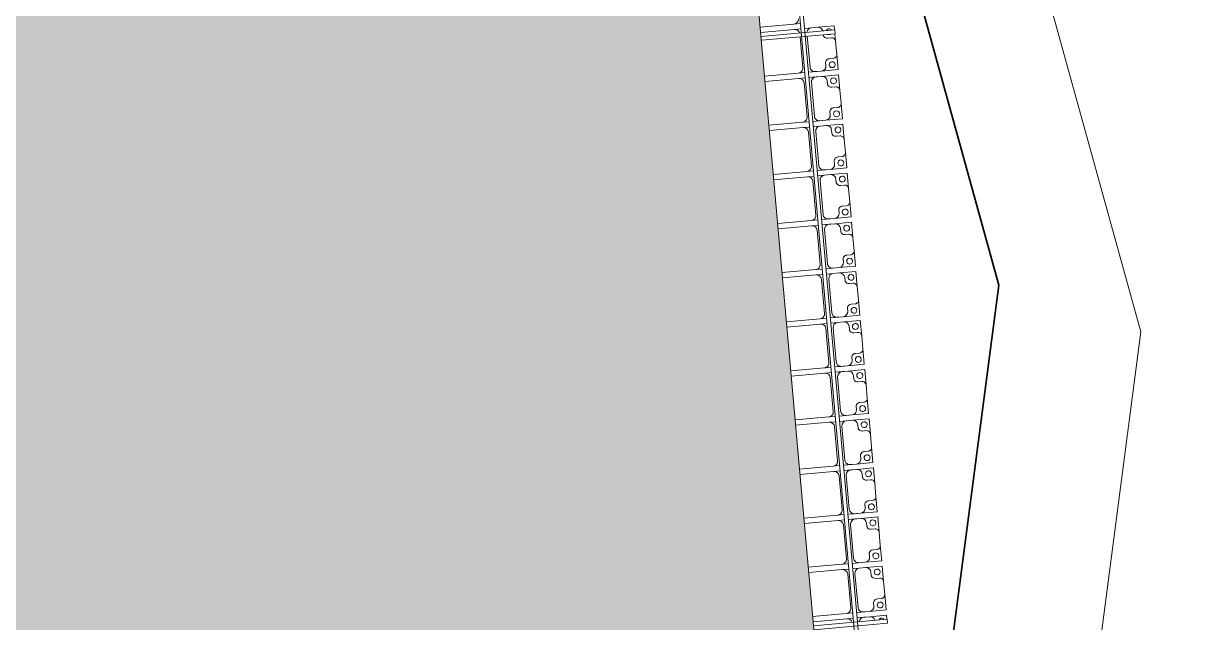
# Model space of a CAD drawing. Header units: millimetres. Extents: x -861324 to 439029, y -308065 to 694685.
# Drawn here: x -21523 to -9688, y 81739 to 87816 of the extents above; entities that cross this region are included whole.
import ezdxf

# ---------------------------------------------------------------- set-up
doc = ezdxf.new("R2010")
doc.units = ezdxf.units.MM
for name, color, linetype, lineweight in [('A-DETL-GENF', 92, 'Continuous', 9), ('A-DETL-THIN', 151, 'Continuous', 9), ('A-GENM', 13, 'Continuous', 9), ('C-TOPO-MAJR', 7, 'Continuous', 35), ('C-TOPO-MINR', 7, 'Continuous', 9), ('S-BEAM', 12, 'Continuous', 9)]:
    doc.layers.add(name, color=color, linetype=linetype, lineweight=lineweight)

# ---------------------------------------------------------------- blocks, each defined once
blk = doc.blocks.new('Dầm C52 - Dầm C52-21055-BỐ TRÍ BÈ PIN HỒ BẢN MÒNG')
at = {"layer": 'S-BEAM', "color": 7}
for p, q in [((-63556, 20), (63556, 20)), ((63556, -20), (-63556, -20))]:
    blk.add_line(p, q, dxfattribs=at)
blk = doc.blocks.new('Dầm C52 - Hộp 40x60-15957-BỐ TRÍ BÈ PIN HỒ BẢN MÒNG')
at = {"layer": 'S-BEAM', "color": 7}
for p, q in [((36408, 20), (37160, 20)), ((37160, 20), (37160, -20)), ((37160, -20), (36408, -20))]:
    blk.add_line(p, q, dxfattribs=at)
blk = doc.blocks.new('Dai phaodi lai - DẢI PHAO ĐI LẠI-21666-BỐ TRÍ BÈ PIN HỒ BẢN MÒNG')
at = {"layer": 'A-GENM', "color": 9}
for p, q in [((82277, 748), (82318, 748)), ((82277, 579), (82277, 748)), ((82277, 748), (82277, 579)), ((82318, 748), (82277, 748)), ((82358, 748), (82433, 748)), ((82433, 748), (82358, 748)), ((82395, 671), (82395, 710)), ((82395, 710), (82395, 671)), ((82395, 671), (82395, 710)), ((82567, 748), (82723, 748)), ((82723, 748), (82567, 748)), ((82723, 748), (82723, 579)), ((82723, 579), (82723, 748)), ((82777, 748), (82933, 748)), ((82777, 579), (82777, 748)), ((82777, 748), (82777, 579)), ((82933, 748), (82777, 748)), ((82895, 671), (82895, 710)), ((82895, 710), (82895, 671)), ((82895, 671), (82895, 710)), ((83067, 748), (83223, 748)), ((83223, 748), (83067, 748)), ((83223, 748), (83223, 579)), ((83223, 579), (83223, 748)), ((83277, 748), (83433, 748)), ((83277, 579), (83277, 748)), ((83277, 748), (83277, 579)), ((83433, 748), (83277, 748)), ((83395, 671), (83395, 710)), ((83395, 710), (83395, 671)), ((83395, 671), (83395, 710)), ((83567, 748), (83723, 748)), ((83723, 748), (83567, 748)), ((83723, 748), (83723, 579)), ((83723, 579), (83723, 748)), ((83777, 748), (83933, 748)), ((83777, 579), (83777, 748)), ((83777, 748), (83777, 579)), ((83933, 748), (83777, 748)), ((83895, 671), (83895, 710)), ((83895, 710), (83895, 671)), ((83895, 671), (83895, 710)), ((84067, 748), (84223, 748)), ((84223, 748), (84067, 748)), ((84223, 748), (84223, 579)), ((84223, 579), (84223, 748)), ((84277, 748), (84433, 748)), ((84277, 579), (84277, 748)), ((84277, 748), (84277, 579)), ((84433, 748), (84277, 748)), ((84395, 671), (84395, 710)), ((84395, 710), (84395, 671)), ((84395, 671), (84395, 710)), ((84567, 748), (84723, 748)), ((84723, 748), (84567, 748)), ((84723, 748), (84723, 579)), ((84723, 579), (84723, 748)), ((84777, 748), (84933, 748)), ((84777, 579), (84777, 748)), ((84777, 748), (84777, 579)), ((84933, 748), (84777, 748)), ((84895, 671), (84895, 710)), ((84895, 710), (84895, 671)), ((84895, 671), (84895, 710)), ((85067, 748), (85223, 748)), ((85223, 748), (85067, 748)), ((85223, 748), (85223, 579)), ((85223, 579), (85223, 748)), ((85277, 748), (85433, 748)), ((85277, 579), (85277, 748)), ((85277, 748), (85277, 579)), ((85433, 748), (85277, 748)), ((85395, 671), (85395, 710)), ((85395, 710), (85395, 671)), ((85395, 671), (85395, 710)), ((85567, 748), (85723, 748)), ((85723, 748), (85567, 748)), ((85723, 748), (85723, 579)), ((85723, 579), (85723, 748)), ((85777, 748), (85933, 748)), ((85777, 579), (85777, 748)), ((85777, 748), (85777, 579)), ((85933, 748), (85777, 748)), ((85895, 671), (85895, 710)), ((85895, 710), (85895, 671)), ((85895, 671), (85895, 710)), ((86067, 748), (86223, 748)), ((86223, 748), (86067, 748)), ((86223, 748), (86223, 579)), ((86223, 579), (86223, 748)), ((86277, 748), (86433, 748)), ((86277, 579), (86277, 748)), ((86277, 748), (86277, 579)), ((86433, 748), (86277, 748)), ((86395, 671), (86395, 710)), ((86395, 710), (86395, 671)), ((86395, 671), (86395, 710)), ((86567, 748), (86723, 748)), ((86723, 748), (86567, 748)), ((86723, 748), (86723, 579)), ((86723, 579), (86723, 748)), ((86777, 748), (86933, 748)), ((86777, 579), (86777, 748)), ((86777, 748), (86777, 579)), ((86933, 748), (86777, 748)), ((86895, 671), (86895, 710)), ((86895, 710), (86895, 671)), ((86895, 671), (86895, 710)), ((87067, 748), (87223, 748)), ((87223, 748), (87067, 748)), ((87223, 748), (87223, 579)), ((87223, 579), (87223, 748)), ((87277, 748), (87433, 748)), ((87277, 579), (87277, 748)), ((87277, 748), (87277, 579)), ((87433, 748), (87277, 748)), ((87395, 671), (87395, 710)), ((87395, 710), (87395, 671)), ((87395, 671), (87395, 710)), ((87567, 748), (87723, 748)), ((87723, 748), (87567, 748)), ((87723, 748), (87723, 579)), ((87723, 579), (87723, 748)), ((87777, 748), (87933, 748)), ((87777, 579), (87777, 748)), ((87777, 748), (87777, 579)), ((87933, 748), (87777, 748)), ((87895, 671), (87895, 710)), ((87895, 710), (87895, 671)), ((87895, 671), (87895, 710)), ((88067, 748), (88223, 748)), ((88223, 748), (88067, 748)), ((88223, 748), (88223, 579)), ((88223, 579), (88223, 748)), ((88277, 748), (88318, 748)), ((88277, 579), (88277, 748)), ((88277, 748), (88277, 579)), ((88318, 748), (88277, 748)), ((82636, 629), (82673, 629)), ((82673, 629), (82636, 629)), ((82636, 629), (82673, 629)), ((82827, 629), (82864, 629)), ((82864, 629), (82827, 629)), ((82827, 629), (82864, 629)), ((83136, 629), (83173, 629)), ((83173, 629), (83136, 629)), ((83136, 629), (83173, 629)), ((83327, 629), (83364, 629)), ((83364, 629), (83327, 629)), ((83327, 629), (83364, 629)), ((83636, 629), (83673, 629)), ((83673, 629), (83636, 629)), ((83636, 629), (83673, 629)), ((83827, 629), (83864, 629)), ((83864, 629), (83827, 629)), ((83827, 629), (83864, 629)), ((84136, 629), (84173, 629)), ((84173, 629), (84136, 629)), ((84136, 629), (84173, 629)), ((84327, 629), (84364, 629)), ((84364, 629), (84327, 629)), ((84327, 629), (84364, 629)), ((84636, 629), (84673, 629)), ((84673, 629), (84636, 629)), ((84636, 629), (84673, 629)), ((84827, 629), (84864, 629)), ((84864, 629), (84827, 629)), ((84827, 629), (84864, 629)), ((85136, 629), (85173, 629)), ((85173, 629), (85136, 629)), ((85136, 629), (85173, 629)), ((85327, 629), (85364, 629)), ((85364, 629), (85327, 629)), ((85327, 629), (85364, 629)), ((85636, 629), (85673, 629)), ((85673, 629), (85636, 629)), ((85636, 629), (85673, 629)), ((85827, 629), (85864, 629)), ((85864, 629), (85827, 629)), ((85827, 629), (85864, 629)), ((86136, 629), (86173, 629)), ((86173, 629), (86136, 629)), ((86136, 629), (86173, 629)), ((86327, 629), (86364, 629)), ((86364, 629), (86327, 629)), ((86327, 629), (86364, 629)), ((86636, 629), (86673, 629)), ((86673, 629), (86636, 629)), ((86636, 629), (86673, 629)), ((86827, 629), (86864, 629)), ((86864, 629), (86827, 629)), ((86827, 629), (86864, 629)), ((87136, 629), (87173, 629)), ((87173, 629), (87136, 629)), ((87136, 629), (87173, 629)), ((87327, 629), (87364, 629)), ((87364, 629), (87327, 629)), ((87327, 629), (87364, 629)), ((87636, 629), (87673, 629)), ((87673, 629), (87636, 629)), ((87636, 629), (87673, 629)), ((87827, 629), (87864, 629)), ((87864, 629), (87827, 629)), ((87827, 629), (87864, 629)), ((88136, 629), (88173, 629)), ((88173, 629), (88136, 629)), ((88136, 629), (88173, 629)), ((82277, 448), (82277, 579)), ((82723, 579), (82723, 448)), ((82777, 448), (82777, 579)), ((83223, 579), (83223, 448)), ((83277, 448), (83277, 579)), ((83723, 579), (83723, 448)), ((83777, 448), (83777, 579)), ((84223, 579), (84223, 448)), ((84277, 448), (84277, 579)), ((84723, 579), (84723, 448)), ((84777, 448), (84777, 579)), ((85223, 579), (85223, 448)), ((85277, 448), (85277, 579)), ((85723, 579), (85723, 448)), ((85777, 448), (85777, 579)), ((86223, 579), (86223, 448)), ((86277, 448), (86277, 579)), ((86723, 579), (86723, 448)), ((86777, 448), (86777, 579)), ((87223, 579), (87223, 448)), ((87277, 448), (87277, 579)), ((87723, 579), (87723, 448)), ((87777, 448), (87777, 579)), ((88223, 579), (88223, 448)), ((88277, 448), (88277, 579)), ((82223, 408), (82223, 343)), ((82277, 343), (82277, 408)), ((82723, 408), (82723, 343)), ((82777, 343), (82777, 408)), ((83223, 408), (83223, 343)), ((83277, 343), (83277, 408)), ((83723, 408), (83723, 343)), ((83777, 343), (83777, 408)), ((84223, 408), (84223, 343)), ((84277, 343), (84277, 408)), ((84723, 408), (84723, 343)), ((84777, 343), (84777, 408)), ((85223, 408), (85223, 343)), ((85277, 343), (85277, 408)), ((85723, 408), (85723, 343)), ((85777, 343), (85777, 408)), ((86223, 408), (86223, 343)), ((86277, 343), (86277, 408)), ((86723, 408), (86723, 343)), ((86777, 343), (86777, 408)), ((87223, 408), (87223, 343)), ((87277, 343), (87277, 408)), ((87723, 408), (87723, 343)), ((87777, 343), (87777, 408)), ((88223, 408), (88223, 343)), ((88277, 343), (88277, 408))]:
    blk.add_line(p, q, dxfattribs=at)
at = {"layer": 'A-GENM', "color": 7}
for p, q in [((82395, 710), (82395, 671)), ((82567, 748), (82433, 748)), ((82605, 671), (82605, 710)), ((82895, 710), (82895, 671)), ((83067, 748), (82933, 748)), ((83105, 671), (83105, 710)), ((83395, 710), (83395, 671)), ((83567, 748), (83433, 748)), ((83605, 671), (83605, 710)), ((83895, 710), (83895, 671)), ((84067, 748), (83933, 748)), ((84105, 671), (84105, 710)), ((84395, 710), (84395, 671)), ((84567, 748), (84433, 748)), ((84605, 671), (84605, 710)), ((84895, 710), (84895, 671)), ((85067, 748), (84933, 748)), ((85105, 671), (85105, 710)), ((85395, 710), (85395, 671)), ((85567, 748), (85433, 748)), ((85605, 671), (85605, 710)), ((85895, 710), (85895, 671)), ((86067, 748), (85933, 748)), ((86105, 671), (86105, 710)), ((86395, 710), (86395, 671)), ((86567, 748), (86433, 748)), ((86605, 671), (86605, 710)), ((86895, 710), (86895, 671)), ((87067, 748), (86933, 748)), ((87105, 671), (87105, 710)), ((87395, 710), (87395, 671)), ((87567, 748), (87433, 748)), ((87605, 671), (87605, 710)), ((87895, 710), (87895, 671)), ((88067, 748), (87933, 748)), ((88105, 671), (88105, 710)), ((82673, 629), (82636, 629)), ((82864, 629), (82827, 629)), ((83173, 629), (83136, 629)), ((83364, 629), (83327, 629)), ((83673, 629), (83636, 629)), ((83864, 629), (83827, 629)), ((84173, 629), (84136, 629)), ((84364, 629), (84327, 629)), ((84673, 629), (84636, 629)), ((84864, 629), (84827, 629)), ((85173, 629), (85136, 629)), ((85364, 629), (85327, 629)), ((85673, 629), (85636, 629)), ((85864, 629), (85827, 629)), ((86173, 629), (86136, 629)), ((86364, 629), (86327, 629)), ((86673, 629), (86636, 629)), ((86864, 629), (86827, 629)), ((87173, 629), (87136, 629)), ((87364, 629), (87327, 629)), ((87673, 629), (87636, 629)), ((87864, 629), (87827, 629)), ((88173, 629), (88136, 629)), ((82277, 579), (82277, 517)), ((82277, 448), (82277, 517)), ((82723, 517), (82723, 579)), ((82723, 517), (82723, 448)), ((82777, 579), (82777, 517)), ((82777, 448), (82777, 517)), ((83223, 517), (83223, 579)), ((83223, 517), (83223, 448)), ((83277, 579), (83277, 517)), ((83277, 448), (83277, 517)), ((83723, 517), (83723, 579)), ((83723, 517), (83723, 448)), ((83777, 579), (83777, 517)), ((83777, 448), (83777, 517)), ((84223, 517), (84223, 579)), ((84223, 517), (84223, 448)), ((84277, 579), (84277, 517)), ((84277, 448), (84277, 517)), ((84723, 517), (84723, 579)), ((84723, 517), (84723, 448)), ((84777, 579), (84777, 517)), ((84777, 448), (84777, 517)), ((85223, 517), (85223, 579)), ((85223, 517), (85223, 448)), ((85277, 579), (85277, 517)), ((85277, 448), (85277, 517)), ((85723, 517), (85723, 579)), ((85723, 517), (85723, 448)), ((85777, 579), (85777, 517)), ((85777, 448), (85777, 517)), ((86223, 517), (86223, 579)), ((86223, 517), (86223, 448)), ((86277, 579), (86277, 517)), ((86277, 448), (86277, 517)), ((86723, 517), (86723, 579)), ((86723, 517), (86723, 448)), ((86777, 579), (86777, 517)), ((86777, 448), (86777, 517)), ((87223, 517), (87223, 579)), ((87223, 517), (87223, 448)), ((87277, 579), (87277, 517)), ((87277, 448), (87277, 517)), ((87723, 517), (87723, 579)), ((87723, 517), (87723, 448)), ((87777, 579), (87777, 517)), ((87777, 448), (87777, 517)), ((88223, 517), (88223, 579)), ((88223, 517), (88223, 448)), ((88277, 579), (88277, 517)), ((88277, 448), (88277, 517)), ((82223, 408), (82223, 343)), ((82277, 343), (82277, 408)), ((82358, 467), (82673, 467)), ((82673, 393), (82358, 393)), ((82723, 408), (82723, 343)), ((82777, 343), (82777, 408)), ((82827, 467), (83173, 467)), ((83173, 393), (82827, 393)), ((83223, 408), (83223, 343)), ((83277, 343), (83277, 408)), ((83327, 467), (83673, 467)), ((83673, 393), (83327, 393)), ((83723, 408), (83723, 343)), ((83777, 343), (83777, 408)), ((83827, 467), (84173, 467)), ((84173, 393), (83827, 393)), ((84223, 408), (84223, 343)), ((84277, 343), (84277, 408)), ((84327, 467), (84673, 467)), ((84673, 393), (84327, 393)), ((84723, 408), (84723, 343)), ((84777, 343), (84777, 408)), ((84827, 467), (85173, 467)), ((85173, 393), (84827, 393)), ((85223, 408), (85223, 343)), ((85277, 343), (85277, 408)), ((85327, 467), (85673, 467)), ((85673, 393), (85327, 393)), ((85723, 408), (85723, 343)), ((85777, 343), (85777, 408)), ((85827, 467), (86173, 467)), ((86173, 393), (85827, 393)), ((86223, 408), (86223, 343)), ((86277, 343), (86277, 408)), ((86327, 467), (86673, 467)), ((86673, 393), (86327, 393)), ((86723, 408), (86723, 343)), ((86777, 343), (86777, 408)), ((86827, 467), (87173, 467)), ((87173, 393), (86827, 393)), ((87223, 408), (87223, 343)), ((87277, 343), (87277, 408)), ((87327, 467), (87673, 467)), ((87673, 393), (87327, 393)), ((87723, 408), (87723, 343)), ((87777, 343), (87777, 408)), ((87827, 467), (88173, 467)), ((88173, 393), (87827, 393)), ((88223, 408), (88223, 343)), ((88277, 343), (88277, 408)), ((82223, 0), (82223, 343)), ((82277, 343), (82277, 0)), ((82723, 0), (82723, 343)), ((82777, 343), (82777, 0)), ((83223, 0), (83223, 343)), ((83277, 343), (83277, 0)), ((83723, 0), (83723, 343)), ((83777, 343), (83777, 0)), ((84223, 0), (84223, 343)), ((84277, 343), (84277, 0)), ((84723, 0), (84723, 343)), ((84777, 343), (84777, 0)), ((85223, 0), (85223, 343)), ((85277, 343), (85277, 0)), ((85723, 0), (85723, 343)), ((85777, 343), (85777, 0)), ((86223, 0), (86223, 343)), ((86277, 343), (86277, 0)), ((86723, 0), (86723, 343)), ((86777, 343), (86777, 0)), ((87223, 0), (87223, 343)), ((87277, 343), (87277, 0)), ((87723, 0), (87723, 343)), ((87777, 343), (87777, 0)), ((88223, 0), (88223, 343)), ((88277, 343), (88277, 0))]:
    blk.add_line(p, q, dxfattribs=at)
at = {"layer": 'A-GENM', "color": 9}
for centre, radius, start, end in [((82332, 693), 30, 120, 240), ((82332, 693), 30, 120, 240), ((82433, 710), 38, 135, 180), ((82433, 710), 38, 135, 180), ((82433, 710), 38, 135, 180), ((82567, 710), 38, 15, 45), ((82567, 710), 38, 15, 45), ((82567, 710), 38, 15, 45), ((82668, 693), 30, 90, 270), ((82668, 693), 30, 90, 270), ((82668, 693), 30, 270, 90), ((82668, 693), 30, 270, 90), ((82832, 693), 30, 90, 270), ((82832, 693), 30, 90, 270), ((82832, 693), 30, 270, 90), ((82832, 693), 30, 270, 90), ((82933, 710), 38, 135, 180), ((82933, 710), 38, 135, 180), ((82933, 710), 38, 135, 180), ((83067, 710), 38, 15, 45), ((83067, 710), 38, 15, 45), ((83067, 710), 38, 15, 45), ((83168, 693), 30, 90, 270), ((83168, 693), 30, 90, 270), ((83168, 693), 30, 270, 90), ((83168, 693), 30, 270, 90), ((83332, 693), 30, 90, 270), ((83332, 693), 30, 90, 270), ((83332, 693), 30, 270, 90), ((83332, 693), 30, 270, 90), ((83433, 710), 38, 135, 180), ((83433, 710), 38, 135, 180), ((83433, 710), 38, 135, 180), ((83567, 710), 38, 15, 45), ((83567, 710), 38, 15, 45), ((83567, 710), 38, 15, 45), ((83668, 693), 30, 90, 270), ((83668, 693), 30, 90, 270), ((83668, 693), 30, 270, 90), ((83668, 693), 30, 270, 90), ((83832, 693), 30, 90, 270), ((83832, 693), 30, 90, 270), ((83832, 693), 30, 270, 90), ((83832, 693), 30, 270, 90), ((83933, 710), 38, 135, 180), ((83933, 710), 38, 135, 180), ((83933, 710), 38, 135, 180), ((84067, 710), 38, 15, 45), ((84067, 710), 38, 15, 45), ((84067, 710), 38, 15, 45), ((84168, 693), 30, 90, 270), ((84168, 693), 30, 90, 270), ((84168, 693), 30, 270, 90), ((84168, 693), 30, 270, 90), ((84332, 693), 30, 90, 270), ((84332, 693), 30, 90, 270), ((84332, 693), 30, 270, 90), ((84332, 693), 30, 270, 90), ((84433, 710), 38, 135, 180), ((84433, 710), 38, 135, 180), ((84433, 710), 38, 135, 180), ((84567, 710), 38, 15, 45), ((84567, 710), 38, 15, 45), ((84567, 710), 38, 15, 45), ((84668, 693), 30, 90, 270), ((84668, 693), 30, 90, 270), ((84668, 693), 30, 270, 90), ((84668, 693), 30, 270, 90), ((84832, 693), 30, 90, 270), ((84832, 693), 30, 90, 270), ((84832, 693), 30, 270, 90), ((84832, 693), 30, 270, 90), ((84933, 710), 38, 135, 180), ((84933, 710), 38, 135, 180), ((84933, 710), 38, 135, 180), ((85067, 710), 38, 15, 45), ((85067, 710), 38, 15, 45), ((85067, 710), 38, 15, 45), ((85168, 693), 30, 90, 270), ((85168, 693), 30, 90, 270), ((85168, 693), 30, 270, 90), ((85168, 693), 30, 270, 90), ((85332, 693), 30, 90, 270), ((85332, 693), 30, 90, 270), ((85332, 693), 30, 270, 90), ((85332, 693), 30, 270, 90), ((85433, 710), 38, 135, 180), ((85433, 710), 38, 135, 180), ((85433, 710), 38, 135, 180), ((85567, 710), 38, 15, 45), ((85567, 710), 38, 15, 45), ((85567, 710), 38, 15, 45), ((85668, 693), 30, 90, 270), ((85668, 693), 30, 90, 270), ((85668, 693), 30, 270, 90), ((85668, 693), 30, 270, 90), ((85832, 693), 30, 90, 270), ((85832, 693), 30, 90, 270), ((85832, 693), 30, 270, 90), ((85832, 693), 30, 270, 90), ((85933, 710), 38, 135, 180), ((85933, 710), 38, 135, 180), ((85933, 710), 38, 135, 180), ((86067, 710), 38, 15, 45), ((86067, 710), 38, 15, 45), ((86067, 710), 38, 15, 45), ((86168, 693), 30, 90, 270), ((86168, 693), 30, 90, 270), ((86168, 693), 30, 270, 90), ((86168, 693), 30, 270, 90), ((86332, 693), 30, 90, 270), ((86332, 693), 30, 90, 270), ((86332, 693), 30, 270, 90), ((86332, 693), 30, 270, 90), ((86433, 710), 38, 135, 180), ((86433, 710), 38, 135, 180), ((86433, 710), 38, 135, 180), ((86567, 710), 38, 15, 45), ((86567, 710), 38, 15, 45), ((86567, 710), 38, 15, 45), ((86668, 693), 30, 90, 270), ((86668, 693), 30, 90, 270), ((86668, 693), 30, 270, 90), ((86668, 693), 30, 270, 90), ((86832, 693), 30, 90, 270), ((86832, 693), 30, 90, 270), ((86832, 693), 30, 270, 90), ((86832, 693), 30, 270, 90), ((86933, 710), 38, 135, 180), ((86933, 710), 38, 135, 180), ((86933, 710), 38, 135, 180), ((87067, 710), 38, 15, 45), ((87067, 710), 38, 15, 45), ((87067, 710), 38, 15, 45), ((87168, 693), 30, 90, 270), ((87168, 693), 30, 90, 270), ((87168, 693), 30, 270, 90), ((87168, 693), 30, 270, 90), ((87332, 693), 30, 90, 270), ((87332, 693), 30, 90, 270), ((87332, 693), 30, 270, 90), ((87332, 693), 30, 270, 90), ((87433, 710), 38, 135, 180), ((87433, 710), 38, 135, 180), ((87433, 710), 38, 135, 180), ((87567, 710), 38, 15, 45), ((87567, 710), 38, 15, 45), ((87567, 710), 38, 15, 45), ((87668, 693), 30, 90, 270), ((87668, 693), 30, 90, 270), ((87668, 693), 30, 270, 90), ((87668, 693), 30, 270, 90), ((87832, 693), 30, 90, 270), ((87832, 693), 30, 90, 270), ((87832, 693), 30, 270, 90), ((87832, 693), 30, 270, 90), ((87933, 710), 38, 135, 180), ((87933, 710), 38, 135, 180), ((87933, 710), 38, 135, 180), ((88067, 710), 38, 15, 45), ((88067, 710), 38, 15, 45), ((88067, 710), 38, 15, 45), ((88168, 693), 30, 90, 270), ((88168, 693), 30, 90, 270), ((88168, 693), 30, 270, 90), ((88168, 693), 30, 270, 90), ((88332, 693), 30, 120, 240), ((88332, 693), 30, 120, 240), ((82327, 579), 50, 101.4109, 180), ((82327, 579), 50, 101.4109, 180), ((82327, 579), 50, 101.4109, 180), ((82332, 693), 30, 330, 30), ((82332, 693), 30, 330, 30), ((82355, 668), 40, 283.1885, 296.5751), ((82355, 668), 40, 283.1885, 296.5751), ((82355, 668), 40, 283.1885, 296.5751), ((82355, 668), 40, 323.3483, 3.5081), ((82355, 668), 40, 323.3483, 3.5081), ((82355, 668), 40, 323.3483, 3.5081), ((82645, 668), 40, 176.4919, 230.0383), ((82645, 668), 40, 176.4919, 230.0383), ((82645, 668), 40, 176.4919, 230.0383), ((82645, 668), 40, 243.4249, 256.8115), ((82645, 668), 40, 243.4249, 256.8115), ((82645, 668), 40, 243.4249, 256.8115), ((82673, 579), 50, 0, 90), ((82673, 579), 50, 0, 90), ((82673, 579), 50, 0, 90), ((82827, 579), 50, 90, 180), ((82827, 579), 50, 90, 180), ((82827, 579), 50, 90, 180), ((82855, 668), 40, 283.1885, 296.5751), ((82855, 668), 40, 283.1885, 296.5751), ((82855, 668), 40, 283.1885, 296.5751), ((82855, 668), 40, 323.3483, 3.5081), ((82855, 668), 40, 323.3483, 3.5081), ((82855, 668), 40, 323.3483, 3.5081), ((83145, 668), 40, 176.4919, 230.0383), ((83145, 668), 40, 176.4919, 230.0383), ((83145, 668), 40, 176.4919, 230.0383), ((83145, 668), 40, 243.4249, 256.8115), ((83145, 668), 40, 243.4249, 256.8115), ((83145, 668), 40, 243.4249, 256.8115), ((83173, 579), 50, 0, 90), ((83173, 579), 50, 0, 90), ((83173, 579), 50, 0, 90), ((83327, 579), 50, 90, 180), ((83327, 579), 50, 90, 180), ((83327, 579), 50, 90, 180), ((83355, 668), 40, 283.1885, 296.5751), ((83355, 668), 40, 283.1885, 296.5751), ((83355, 668), 40, 283.1885, 296.5751), ((83355, 668), 40, 323.3483, 3.5081), ((83355, 668), 40, 323.3483, 3.5081), ((83355, 668), 40, 323.3483, 3.5081), ((83645, 668), 40, 176.4919, 230.0383), ((83645, 668), 40, 176.4919, 230.0383), ((83645, 668), 40, 176.4919, 230.0383), ((83645, 668), 40, 243.4249, 256.8115), ((83645, 668), 40, 243.4249, 256.8115), ((83645, 668), 40, 243.4249, 256.8115), ((83673, 579), 50, 0, 90), ((83673, 579), 50, 360, 90), ((83673, 579), 50, 0, 90), ((83827, 579), 50, 90, 180), ((83827, 579), 50, 90, 180), ((83827, 579), 50, 90, 180), ((83855, 668), 40, 283.1885, 296.5751), ((83855, 668), 40, 283.1885, 296.5751), ((83855, 668), 40, 283.1885, 296.5751), ((83855, 668), 40, 323.3483, 3.5081), ((83855, 668), 40, 323.3483, 3.5081), ((83855, 668), 40, 323.3483, 3.5081), ((84145, 668), 40, 176.4919, 230.0383), ((84145, 668), 40, 176.4919, 230.0383), ((84145, 668), 40, 176.4919, 230.0383), ((84145, 668), 40, 243.4249, 256.8115), ((84145, 668), 40, 243.4249, 256.8115), ((84145, 668), 40, 243.4249, 256.8115), ((84173, 579), 50, 0, 90), ((84173, 579), 50, 0, 90), ((84173, 579), 50, 0, 90), ((84327, 579), 50, 90, 180), ((84327, 579), 50, 90, 180), ((84327, 579), 50, 90, 180), ((84355, 668), 40, 283.1885, 296.5751), ((84355, 668), 40, 283.1885, 296.5751), ((84355, 668), 40, 283.1885, 296.5751), ((84355, 668), 40, 323.3483, 3.5081), ((84355, 668), 40, 323.3483, 3.5081), ((84355, 668), 40, 323.3483, 3.5081), ((84645, 668), 40, 176.4919, 230.0383), ((84645, 668), 40, 176.4919, 230.0383), ((84645, 668), 40, 176.4919, 230.0383), ((84645, 668), 40, 243.4249, 256.8115), ((84645, 668), 40, 243.4249, 256.8115), ((84645, 668), 40, 243.4249, 256.8115), ((84673, 579), 50, 0, 90), ((84673, 579), 50, 0, 90), ((84673, 579), 50, 0, 90), ((84827, 579), 50, 90, 180), ((84827, 579), 50, 90, 180), ((84827, 579), 50, 90, 180), ((84855, 668), 40, 283.1885, 296.5751), ((84855, 668), 40, 283.1885, 296.5751), ((84855, 668), 40, 283.1885, 296.5751), ((84855, 668), 40, 323.3483, 3.5081), ((84855, 668), 40, 323.3483, 3.5081), ((84855, 668), 40, 323.3483, 3.5081), ((85145, 668), 40, 176.4919, 230.0383), ((85145, 668), 40, 176.4919, 230.0383), ((85145, 668), 40, 176.4919, 230.0383), ((85145, 668), 40, 243.4249, 256.8115), ((85145, 668), 40, 243.4249, 256.8115), ((85145, 668), 40, 243.4249, 256.8115), ((85173, 579), 50, 0, 90), ((85173, 579), 50, 360, 90), ((85173, 579), 50, 0, 90), ((85327, 579), 50, 90, 180), ((85327, 579), 50, 90, 180), ((85327, 579), 50, 90, 180), ((85355, 668), 40, 283.1885, 296.5751), ((85355, 668), 40, 283.1885, 296.5751), ((85355, 668), 40, 283.1885, 296.5751), ((85355, 668), 40, 323.3483, 3.5081), ((85355, 668), 40, 323.3483, 3.5081), ((85355, 668), 40, 323.3483, 3.5081), ((85645, 668), 40, 176.4919, 230.0383), ((85645, 668), 40, 176.4919, 230.0383), ((85645, 668), 40, 176.4919, 230.0383), ((85645, 668), 40, 243.4249, 256.8115), ((85645, 668), 40, 243.4249, 256.8115), ((85645, 668), 40, 243.4249, 256.8115), ((85673, 579), 50, 0, 90), ((85673, 579), 50, 0, 90), ((85673, 579), 50, 0, 90), ((85827, 579), 50, 90, 180), ((85827, 579), 50, 90, 180), ((85827, 579), 50, 90, 180), ((85855, 668), 40, 283.1885, 296.5751), ((85855, 668), 40, 283.1885, 296.5751), ((85855, 668), 40, 283.1885, 296.5751), ((85855, 668), 40, 323.3483, 3.5081), ((85855, 668), 40, 323.3483, 3.5081), ((85855, 668), 40, 323.3483, 3.5081), ((86145, 668), 40, 176.4919, 230.0383), ((86145, 668), 40, 176.4919, 230.0383), ((86145, 668), 40, 176.4919, 230.0383), ((86145, 668), 40, 243.4249, 256.8115), ((86145, 668), 40, 243.4249, 256.8115), ((86145, 668), 40, 243.4249, 256.8115), ((86173, 579), 50, 0, 90), ((86173, 579), 50, 0, 90), ((86173, 579), 50, 0, 90), ((86327, 579), 50, 90, 180), ((86327, 579), 50, 90, 180), ((86327, 579), 50, 90, 180), ((86355, 668), 40, 283.1885, 296.5751), ((86355, 668), 40, 283.1885, 296.5751), ((86355, 668), 40, 283.1885, 296.5751), ((86355, 668), 40, 323.3483, 3.5081), ((86355, 668), 40, 323.3483, 3.5081), ((86355, 668), 40, 323.3483, 3.5081), ((86645, 668), 40, 176.4919, 230.0383), ((86645, 668), 40, 176.4919, 230.0383), ((86645, 668), 40, 176.4919, 230.0383), ((86645, 668), 40, 243.4249, 256.8115), ((86645, 668), 40, 243.4249, 256.8115), ((86645, 668), 40, 243.4249, 256.8115), ((86673, 579), 50, 0, 90), ((86673, 579), 50, 0, 90), ((86673, 579), 50, 0, 90), ((86827, 579), 50, 90, 180), ((86827, 579), 50, 90, 180), ((86827, 579), 50, 90, 180), ((86855, 668), 40, 283.1885, 296.5751), ((86855, 668), 40, 283.1885, 296.5751), ((86855, 668), 40, 283.1885, 296.5751), ((86855, 668), 40, 323.3483, 3.5081), ((86855, 668), 40, 323.3483, 3.5081), ((86855, 668), 40, 323.3483, 3.5081), ((87145, 668), 40, 176.4919, 230.0383), ((87145, 668), 40, 176.4919, 230.0383), ((87145, 668), 40, 176.4919, 230.0383), ((87145, 668), 40, 243.4249, 256.8115), ((87145, 668), 40, 243.4249, 256.8115), ((87145, 668), 40, 243.4249, 256.8115), ((87173, 579), 50, 0, 90), ((87173, 579), 50, 360, 90), ((87173, 579), 50, 0, 90), ((87327, 579), 50, 90, 180), ((87327, 579), 50, 90, 180), ((87327, 579), 50, 90, 180), ((87355, 668), 40, 283.1885, 296.5751), ((87355, 668), 40, 283.1885, 296.5751), ((87355, 668), 40, 283.1885, 296.5751), ((87355, 668), 40, 323.3483, 3.5081), ((87355, 668), 40, 323.3483, 3.5081), ((87355, 668), 40, 323.3483, 3.5081), ((87645, 668), 40, 176.4919, 230.0383), ((87645, 668), 40, 176.4919, 230.0383), ((87645, 668), 40, 176.4919, 230.0383), ((87645, 668), 40, 243.4249, 256.8115), ((87645, 668), 40, 243.4249, 256.8115), ((87645, 668), 40, 243.4249, 256.8115), ((87673, 579), 50, 0, 90), ((87673, 579), 50, 0, 90), ((87673, 579), 50, 0, 90), ((87827, 579), 50, 90, 180), ((87827, 579), 50, 90, 180), ((87827, 579), 50, 90, 180), ((87855, 668), 40, 283.1885, 296.5751), ((87855, 668), 40, 283.1885, 296.5751), ((87855, 668), 40, 283.1885, 296.5751), ((87855, 668), 40, 323.3483, 3.5081), ((87855, 668), 40, 323.3483, 3.5081), ((87855, 668), 40, 323.3483, 3.5081), ((88145, 668), 40, 176.4919, 230.0383), ((88145, 668), 40, 176.4919, 230.0383), ((88145, 668), 40, 176.4919, 230.0383), ((88145, 668), 40, 243.4249, 256.8115), ((88145, 668), 40, 243.4249, 256.8115), ((88145, 668), 40, 243.4249, 256.8115), ((88173, 579), 50, 0, 90), ((88173, 579), 50, 0, 90), ((88173, 579), 50, 0, 90), ((88327, 579), 50, 105, 180), ((88327, 579), 50, 105, 180), ((88327, 579), 50, 105, 180)]:
    blk.add_arc(centre, radius, start, end, dxfattribs=at)
at = {"layer": 'A-GENM', "color": 7}
for centre, radius, start, end in [((82433, 710), 38, 90, 180), ((82567, 710), 38, 360, 90), ((82933, 710), 38, 90, 180), ((83067, 710), 38, 360, 90), ((83433, 710), 38, 90, 180), ((83567, 710), 38, 360, 90), ((83933, 710), 38, 90, 180), ((84067, 710), 38, 360, 90), ((84433, 710), 38, 90, 180), ((84567, 710), 38, 360, 90), ((84933, 710), 38, 90, 180), ((85067, 710), 38, 360, 90), ((85433, 710), 38, 90, 180), ((85567, 710), 38, 360, 90), ((85933, 710), 38, 90, 180), ((86067, 710), 38, 360, 90), ((86433, 710), 38, 90, 180), ((86567, 710), 38, 360, 90), ((86933, 710), 38, 90, 180), ((87067, 710), 38, 360, 90), ((87433, 710), 38, 90, 180), ((87567, 710), 38, 360, 90), ((87933, 710), 38, 90, 180), ((88067, 710), 38, 360, 90), ((82327, 579), 50, 101.4109, 180), ((82355, 668), 40, 283.1885, 3.5081), ((82645, 668), 40, 176.4919, 256.8115), ((82673, 579), 50, 0, 90), ((82827, 579), 50, 90, 180), ((82855, 668), 40, 283.1885, 3.5081), ((83145, 668), 40, 176.4919, 256.8115), ((83173, 579), 50, 0, 90), ((83327, 579), 50, 90, 180), ((83355, 668), 40, 283.1885, 3.5081), ((83645, 668), 40, 176.4919, 256.8115), ((83673, 579), 50, 360, 90), ((83827, 579), 50, 90, 180), ((83855, 668), 40, 283.1885, 3.5081), ((84145, 668), 40, 176.4919, 256.8115), ((84173, 579), 50, 0, 90), ((84327, 579), 50, 90, 180), ((84355, 668), 40, 283.1885, 3.5081), ((84645, 668), 40, 176.4919, 256.8115), ((84673, 579), 50, 0, 90), ((84827, 579), 50, 90, 180), ((84855, 668), 40, 283.1885, 3.5081), ((85145, 668), 40, 176.4919, 256.8115), ((85173, 579), 50, 360, 90), ((85327, 579), 50, 90, 180), ((85355, 668), 40, 283.1885, 3.5081), ((85645, 668), 40, 176.4919, 256.8115), ((85673, 579), 50, 0, 90), ((85827, 579), 50, 90, 180), ((85855, 668), 40, 283.1885, 3.5081), ((86145, 668), 40, 176.4919, 256.8115), ((86173, 579), 50, 0, 90), ((86327, 579), 50, 90, 180), ((86355, 668), 40, 283.1885, 3.5081), ((86645, 668), 40, 176.4919, 256.8115), ((86673, 579), 50, 0, 90), ((86827, 579), 50, 90, 180), ((86855, 668), 40, 283.1885, 3.5081), ((87145, 668), 40, 176.4919, 256.8115), ((87173, 579), 50, 360, 90), ((87327, 579), 50, 90, 180), ((87355, 668), 40, 283.1885, 3.5081), ((87645, 668), 40, 176.4919, 256.8115), ((87673, 579), 50, 0, 90), ((87827, 579), 50, 90, 180), ((87855, 668), 40, 283.1885, 3.5081), ((88145, 668), 40, 176.4919, 256.8115), ((88173, 579), 50, 0, 90), ((88327, 579), 50, 105, 180), ((82327, 517), 50, 180, 255), ((82673, 517), 50, 270, 0), ((82827, 517), 50, 180, 270), ((83173, 517), 50, 270, 0), ((83327, 517), 50, 180, 270), ((83673, 517), 50, 270, 0), ((83827, 517), 50, 180, 270), ((84173, 517), 50, 270, 0), ((84327, 517), 50, 180, 270), ((84673, 517), 50, 270, 0), ((84827, 517), 50, 180, 270), ((85173, 517), 50, 270, 0), ((85327, 517), 50, 180, 270), ((85673, 517), 50, 270, 0), ((85827, 517), 50, 180, 270), ((86173, 517), 50, 270, 0), ((86327, 517), 50, 180, 270), ((86673, 517), 50, 270, 0), ((86827, 517), 50, 180, 270), ((87173, 517), 50, 270, 0), ((87327, 517), 50, 180, 270), ((87673, 517), 50, 270, 0), ((87827, 517), 50, 180, 270), ((88173, 517), 50, 270, 0), ((88327, 517), 50, 180, 255), ((82173, 343), 50, 360, 90), ((82327, 343), 50, 105, 180), ((82673, 343), 50, 360, 90), ((82827, 343), 50, 90, 180), ((83173, 343), 50, 360, 90), ((83327, 343), 50, 90, 180), ((83673, 343), 50, 360, 90), ((83827, 343), 50, 90, 180), ((84173, 343), 50, 360, 90), ((84327, 343), 50, 90, 180), ((84673, 343), 50, 360, 90), ((84827, 343), 50, 90, 180), ((85173, 343), 50, 360, 90), ((85327, 343), 50, 90, 180), ((85673, 343), 50, 360, 90), ((85827, 343), 50, 90, 180), ((86173, 343), 50, 360, 90), ((86327, 343), 50, 90, 180), ((86673, 343), 50, 360, 90), ((86827, 343), 50, 90, 180), ((87173, 343), 50, 360, 90), ((87327, 343), 50, 90, 180), ((87673, 343), 50, 360, 90), ((87827, 343), 50, 90, 180), ((88173, 343), 50, 360, 90), ((88327, 343), 50, 105, 180)]:
    blk.add_arc(centre, radius, start, end, dxfattribs=at)
blk = doc.blocks.new('HOBANMONG_BEPIN 4_rvt-1-BỐ TRÍ BÈ PIN HỒ BẢN MÒNG')
at = {"layer": 'A-GENM', "lineweight": 9, "rotation": 275.0793457303301}
blk.add_blockref('Dai phaodi lai - DẢI PHAO ĐI LẠI-21666-BỐ TRÍ BÈ PIN HỒ BẢN MÒNG', (-21325, 169679), dxfattribs=at)
at = {"layer": 'S-BEAM', "lineweight": 9}
for name, p, rotation in [('Dầm C52 - Dầm C52-21055-BỐ TRÍ BÈ PIN HỒ BẢN MÒNG', (-15335, 107119), 95.07934573032993), ('Dầm C52 - Hộp 40x60-15957-BỐ TRÍ BÈ PIN HỒ BẢN MÒNG', (-50300, 84441), 5.079345730330104), ('Dầm C52 - Hộp 40x60-15957-BỐ TRÍ BÈ PIN HỒ BẢN MÒNG', (-49769, 78464), 5.079345730330104)]:
    blk.add_blockref(name, p, dxfattribs=dict(at, rotation=rotation))

msp = doc.modelspace()

# ---------------------------------------------------------------- hatches: boundary and pattern name
at = {"layer": 'A-DETL-GENF'}
msp.add_hatch(color=8, dxfattribs=at).paths.add_polyline_path([(-77890, -10053), (-40370, -6718), (-44620, 41093), (-10168, 44155), (-21324, 169661), (-93296, 163263), (-77965, -9210)])

# ---------------------------------------------------------------- linework, layer by layer
at = {"layer": 'A-DETL-THIN'}
msp.add_line((-10168, 44155), (-21324, 169661), dxfattribs=at)
at = {"layer": 'C-TOPO-MAJR'}
for p, q in [((-11624, 85161), (-13446, 91745)), ((-12481, 78627), (-11624, 85161))]:
    msp.add_line(p, q, dxfattribs=at)
at = {"layer": 'C-TOPO-MINR'}
for p, q in [((-10184, 84690), (-11551, 89628)), ((-11309, 76111), (-10184, 84690))]:
    msp.add_line(p, q, dxfattribs=at)

# ---------------------------------------------------------------- block references
at = {"lineweight": 5}
msp.add_blockref('HOBANMONG_BEPIN 4_rvt-1-BỐ TRÍ BÈ PIN HỒ BẢN MÒNG', (0, 0), dxfattribs=at)

doc.saveas('drawing.dxf')
